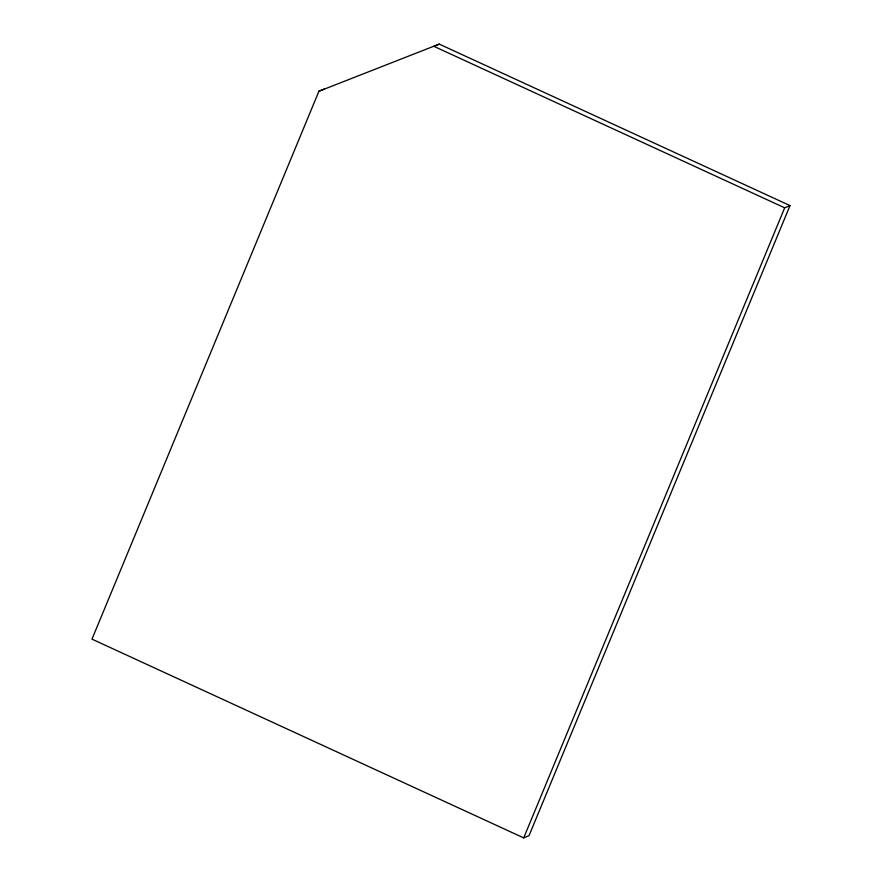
<?xml version="1.0" encoding="UTF-8"?>
<svg xmlns="http://www.w3.org/2000/svg" width="882" height="882" viewBox="0 0 882 882"><rect width="100%" height="100%" fill="white"/><g stroke="black" fill="none" stroke-linecap="round" stroke-linejoin="round"><path stroke-width="1.32" d="M318.92 91.254L91.982 639.141L523.699 837.9L529.035 835.662L790.018 205.594L439.247 44.1L318.92 91.254L324.256 89.016M523.699 837.9L784.682 207.821L790.018 205.594M439.247 44.1L433.911 46.338L784.682 207.821"/></g></svg>
